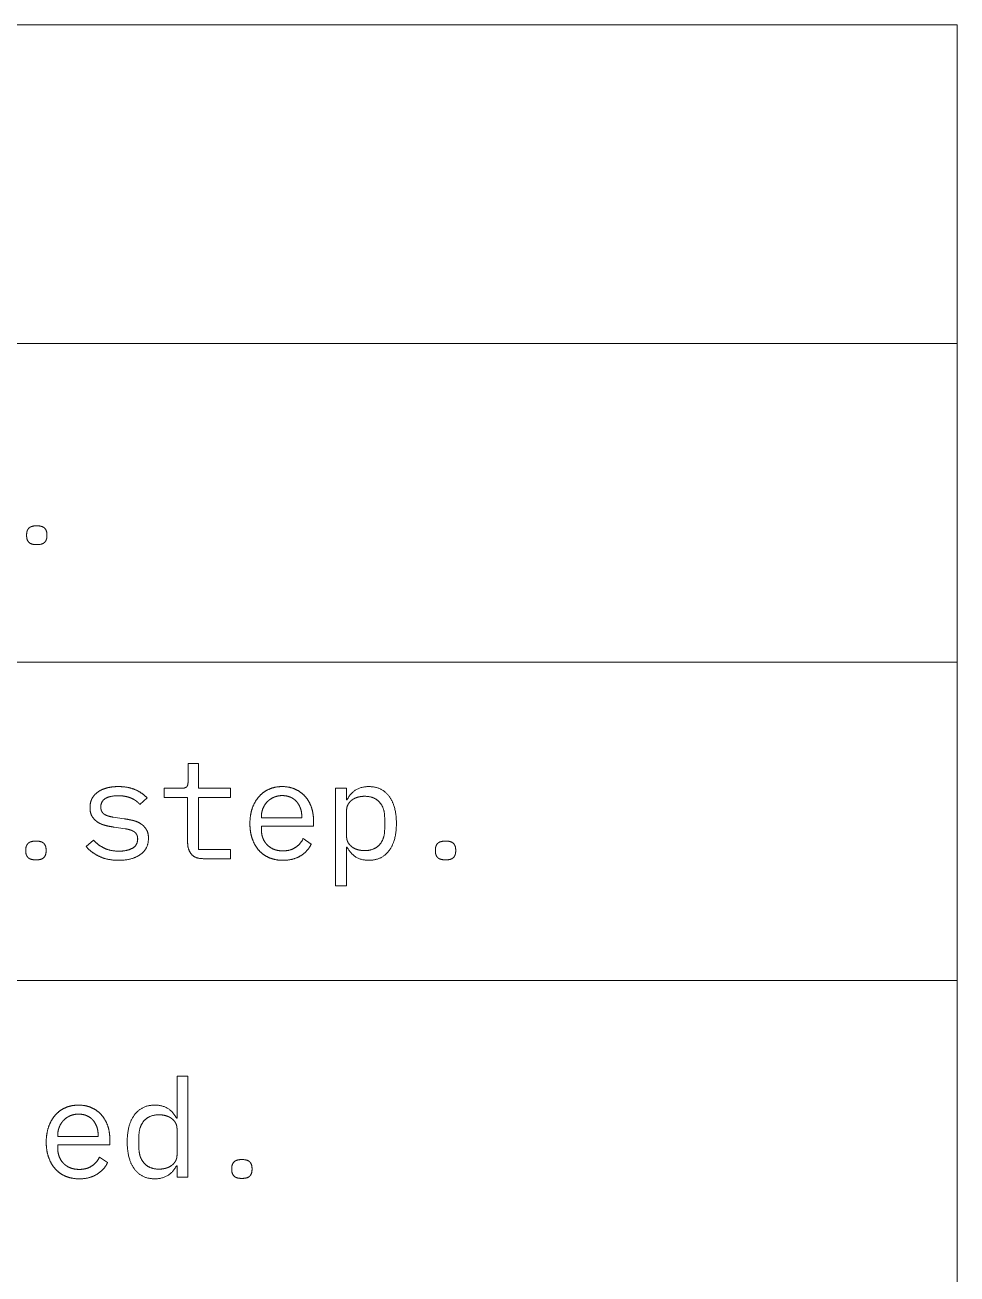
# Model space of a CAD drawing. Header units: millimetres. Extents: x 22 to 584, y 11 to 410.
# Drawn here: x 563.52 to 584, y 382.55 to 410 of the extents above; entities that cross this region are included whole.
import ezdxf

# ---------------------------------------------------------------- set-up
doc = ezdxf.new("R2010")
doc.units = ezdxf.units.MM
doc.layers.add('dims', color=7, linetype='Continuous', lineweight=5)

msp = doc.modelspace()

# ---------------------------------------------------------------- linework, layer by layer
at = {"layer": 'dims'}
for p, q in [((436.843, 410), (584, 410)), ((584, 305), (584, 410)), ((436.843, 403), (584, 403)), ((563.559, 398.813), (563.559, 398.759)), ((564.003, 398.759), (564.003, 398.813)), ((436.843, 396), (584, 396)), ((567.105, 393.772), (567.105, 393.367)), ((567.336, 393.772), (567.105, 393.772)), ((567.336, 393.226), (567.336, 393.772)), ((566.58, 393.226), (566.58, 393.022)), ((566.964, 393.226), (566.58, 393.226)), ((568.041, 393.226), (567.336, 393.226)), ((568.041, 393.022), (568.041, 393.226)), ((570.348, 393.226), (570.348, 391.078)), ((570.588, 393.226), (570.348, 393.226)), ((570.588, 392.974), (570.588, 393.226)), ((566.049, 392.866), (566.205, 393.013)), ((566.58, 393.022), (567.096, 393.022)), ((567.096, 393.022), (567.096, 392.032)), ((567.336, 393.022), (568.041, 393.022)), ((567.336, 391.882), (567.336, 393.022)), ((570.6, 392.974), (570.588, 392.974)), ((565.704, 392.554), (565.461, 392.59)), ((568.716, 392.572), (568.716, 392.593)), ((569.604, 392.572), (568.716, 392.572)), ((569.604, 392.605), (569.604, 392.572)), ((570.588, 392.173), (570.588, 392.731)), ((571.425, 392.584), (571.425, 392.32)), ((565.482, 392.371), (565.725, 392.335)), ((568.716, 392.392), (569.862, 392.392)), ((568.716, 392.32), (568.716, 392.392)), ((569.862, 392.392), (569.862, 392.506)), ((565.026, 392.086), (564.864, 391.945)), ((569.811, 391.999), (569.634, 392.119)), ((563.541, 391.885), (563.541, 391.831)), ((563.985, 391.831), (563.985, 391.885)), ((568.041, 391.882), (567.336, 391.882)), ((568.041, 391.678), (568.041, 391.882)), ((570.588, 391.93), (570.6, 391.93)), ((570.588, 391.078), (570.588, 391.93)), ((572.541, 391.885), (572.541, 391.831)), ((572.985, 391.831), (572.985, 391.885)), ((567.438, 391.678), (568.041, 391.678)), ((570.348, 391.078), (570.588, 391.078)), ((436.843, 389), (584, 389)), ((566.863, 386.898), (566.863, 385.974)), ((567.103, 386.898), (566.863, 386.898)), ((567.103, 384.678), (567.103, 386.898)), ((566.863, 385.974), (566.851, 385.974)), ((566.863, 385.731), (566.863, 385.173)), ((564.241, 385.572), (564.241, 385.593)), ((565.129, 385.572), (564.241, 385.572)), ((565.129, 385.605), (565.129, 385.572)), ((565.387, 385.392), (565.387, 385.506)), ((566.026, 385.32), (566.026, 385.584)), ((564.241, 385.392), (565.387, 385.392)), ((564.241, 385.32), (564.241, 385.392)), ((565.336, 384.999), (565.159, 385.119)), ((566.851, 384.93), (566.863, 384.93)), ((566.863, 384.93), (566.863, 384.678)), ((568.066, 384.885), (568.066, 384.831)), ((568.51, 384.831), (568.51, 384.885)), ((566.863, 384.678), (567.103, 384.678))]:
    msp.add_line(p, q, dxfattribs=at)
for points in [[(563.559, 398.813), (563.559, 398.891), (563.608, 398.942)], [(563.608, 398.942), (563.658, 398.993), (563.781, 398.993)], [(563.781, 398.993), (563.904, 398.993), (563.953, 398.942)], [(563.953, 398.942), (564.003, 398.891), (564.003, 398.813)], [(563.608, 398.63), (563.559, 398.681), (563.559, 398.759)], [(563.781, 398.579), (563.658, 398.579), (563.608, 398.63)], [(563.953, 398.63), (563.904, 398.579), (563.781, 398.579)], [(564.003, 398.759), (564.003, 398.681), (563.953, 398.63)], [(567.074, 393.257), (567.105, 393.289), (567.105, 393.367)], [(564.997, 393.002), (565.044, 393.088), (565.128, 393.146)], [(565.128, 393.146), (565.212, 393.205), (565.326, 393.234)], [(565.326, 393.234), (565.44, 393.262), (565.575, 393.262)], [(565.575, 393.262), (565.785, 393.262), (565.939, 393.196)], [(565.939, 393.196), (566.094, 393.13), (566.205, 393.013)], [(566.964, 393.226), (567.042, 393.226), (567.074, 393.257)], [(568.662, 393.041), (568.755, 393.148), (568.885, 393.205)], [(568.885, 393.205), (569.016, 393.262), (569.175, 393.262)], [(569.175, 393.262), (569.331, 393.262), (569.458, 393.205)], [(569.458, 393.205), (569.586, 393.148), (569.676, 393.048)], [(570.6, 392.974), (570.75, 393.262), (571.077, 393.262)], [(571.077, 393.262), (571.362, 393.262), (571.522, 393.049)], [(564.951, 392.8), (564.951, 392.917), (564.997, 393.002)], [(565.285, 392.998), (565.188, 392.935), (565.188, 392.815)], [(565.188, 392.815), (565.188, 392.755), (565.21, 392.714)], [(565.566, 393.061), (565.383, 393.061), (565.285, 392.998)], [(565.746, 393.043), (565.668, 393.061), (565.566, 393.061)], [(565.882, 392.996), (565.824, 393.025), (565.746, 393.043)], [(565.981, 392.933), (565.941, 392.968), (565.882, 392.996)], [(566.049, 392.866), (566.022, 392.899), (565.981, 392.933)], [(568.516, 392.785), (568.569, 392.935), (568.662, 393.041)], [(568.846, 392.929), (568.785, 392.866), (568.75, 392.78)], [(568.992, 393.028), (568.908, 392.992), (568.846, 392.929)], [(569.175, 393.064), (569.076, 393.064), (568.992, 393.028)], [(569.35, 393.031), (569.271, 393.064), (569.175, 393.064)], [(569.485, 392.936), (569.43, 392.998), (569.35, 393.031)], [(569.572, 392.791), (569.541, 392.875), (569.485, 392.936)], [(569.676, 393.048), (569.766, 392.947), (569.814, 392.809)], [(570.619, 392.867), (570.588, 392.809), (570.588, 392.731)], [(570.705, 392.966), (570.651, 392.926), (570.619, 392.867)], [(570.831, 393.028), (570.759, 393.007), (570.705, 392.966)], [(570.984, 393.049), (570.903, 393.049), (570.831, 393.028)], [(571.309, 392.921), (571.194, 393.049), (570.984, 393.049)], [(571.425, 392.584), (571.425, 392.794), (571.309, 392.921)], [(571.522, 393.049), (571.683, 392.836), (571.683, 392.452)], [(565.003, 392.596), (564.951, 392.674), (564.951, 392.8)], [(565.134, 392.471), (565.056, 392.518), (565.003, 392.596)], [(565.21, 392.714), (565.233, 392.674), (565.272, 392.65)], [(565.272, 392.65), (565.311, 392.626), (565.36, 392.612)], [(565.36, 392.612), (565.41, 392.599), (565.461, 392.59)], [(565.704, 392.554), (565.788, 392.542), (565.881, 392.521)], [(568.464, 392.449), (568.464, 392.635), (568.516, 392.785)], [(568.75, 392.78), (568.716, 392.695), (568.716, 392.593)], [(569.604, 392.605), (569.604, 392.707), (569.572, 392.791)], [(569.814, 392.809), (569.862, 392.671), (569.862, 392.506)], [(565.306, 392.404), (565.212, 392.425), (565.134, 392.471)], [(565.482, 392.371), (565.401, 392.383), (565.306, 392.404)], [(565.827, 392.312), (565.779, 392.326), (565.725, 392.335)], [(565.914, 392.275), (565.875, 392.299), (565.827, 392.312)], [(565.881, 392.521), (565.974, 392.5), (566.052, 392.454)], [(565.975, 392.21), (565.953, 392.251), (565.914, 392.275)], [(566.052, 392.454), (566.13, 392.407), (566.182, 392.329)], [(566.182, 392.329), (566.235, 392.251), (566.235, 392.125)], [(568.515, 392.117), (568.464, 392.266), (568.464, 392.449)], [(568.716, 392.32), (568.716, 392.218), (568.749, 392.131)], [(571.309, 391.983), (571.425, 392.11), (571.425, 392.32)], [(571.683, 392.452), (571.683, 392.068), (571.522, 391.855)], [(563.541, 391.885), (563.541, 391.963), (563.59, 392.014)], [(563.59, 392.014), (563.64, 392.065), (563.763, 392.065)], [(563.763, 392.065), (563.886, 392.065), (563.935, 392.014)], [(563.935, 392.014), (563.985, 391.963), (563.985, 391.885)], [(565.026, 392.086), (565.137, 391.969), (565.269, 391.906)], [(565.882, 391.908), (565.998, 391.972), (565.998, 392.11)], [(565.998, 392.11), (565.998, 392.17), (565.975, 392.21)], [(566.235, 392.125), (566.235, 391.894), (566.056, 391.768)], [(567.178, 391.777), (567.096, 391.876), (567.096, 392.032)], [(568.66, 391.862), (568.566, 391.969), (568.515, 392.117)], [(568.749, 392.131), (568.782, 392.044), (568.844, 391.981)], [(569.46, 391.921), (569.574, 391.993), (569.634, 392.119)], [(569.811, 391.999), (569.742, 391.843), (569.581, 391.743)], [(570.588, 392.173), (570.588, 392.095), (570.619, 392.036)], [(570.619, 392.036), (570.651, 391.978), (570.705, 391.938)], [(572.541, 391.885), (572.541, 391.963), (572.59, 392.014)], [(572.59, 392.014), (572.64, 392.065), (572.763, 392.065)], [(572.763, 392.065), (572.886, 392.065), (572.935, 392.014)], [(572.935, 392.014), (572.985, 391.963), (572.985, 391.885)], [(563.59, 391.702), (563.541, 391.753), (563.541, 391.831)], [(563.985, 391.831), (563.985, 391.753), (563.935, 391.702)], [(565.162, 391.725), (564.987, 391.807), (564.864, 391.945)], [(565.581, 391.642), (565.338, 391.642), (565.162, 391.725)], [(565.269, 391.906), (565.401, 391.843), (565.587, 391.843)], [(566.056, 391.768), (565.878, 391.642), (565.581, 391.642)], [(565.587, 391.843), (565.767, 391.843), (565.882, 391.908)], [(567.438, 391.678), (567.261, 391.678), (567.178, 391.777)], [(568.889, 391.699), (568.755, 391.756), (568.66, 391.862)], [(568.844, 391.981), (568.905, 391.918), (568.994, 391.883)], [(568.994, 391.883), (569.082, 391.849), (569.19, 391.849)], [(569.19, 391.849), (569.346, 391.849), (569.46, 391.921)], [(569.581, 391.743), (569.421, 391.642), (569.19, 391.642)], [(571.077, 391.642), (570.75, 391.642), (570.6, 391.93)], [(570.705, 391.938), (570.759, 391.897), (570.831, 391.876)], [(570.831, 391.876), (570.903, 391.855), (570.984, 391.855)], [(570.984, 391.855), (571.194, 391.855), (571.309, 391.983)], [(571.522, 391.855), (571.362, 391.642), (571.077, 391.642)], [(572.59, 391.702), (572.541, 391.753), (572.541, 391.831)], [(572.985, 391.831), (572.985, 391.753), (572.935, 391.702)], [(563.763, 391.651), (563.64, 391.651), (563.59, 391.702)], [(563.935, 391.702), (563.886, 391.651), (563.763, 391.651)], [(569.19, 391.642), (569.022, 391.642), (568.889, 391.699)], [(572.763, 391.651), (572.64, 391.651), (572.59, 391.702)], [(572.935, 391.702), (572.886, 391.651), (572.763, 391.651)], [(564.411, 386.205), (564.541, 386.262), (564.7, 386.262)], [(564.7, 386.262), (564.856, 386.262), (564.984, 386.205)], [(565.929, 386.049), (566.089, 386.262), (566.374, 386.262)], [(566.374, 386.262), (566.701, 386.262), (566.851, 385.974)], [(564.042, 385.785), (564.094, 385.935), (564.187, 386.041)], [(564.187, 386.041), (564.28, 386.148), (564.411, 386.205)], [(564.517, 386.028), (564.433, 385.992), (564.372, 385.929)], [(564.7, 386.064), (564.601, 386.064), (564.517, 386.028)], [(564.876, 386.031), (564.796, 386.064), (564.7, 386.064)], [(565.011, 385.936), (564.955, 385.998), (564.876, 386.031)], [(564.984, 386.205), (565.111, 386.148), (565.201, 386.048)], [(565.201, 386.048), (565.291, 385.947), (565.339, 385.809)], [(565.768, 385.452), (565.768, 385.836), (565.929, 386.049)], [(566.467, 386.049), (566.257, 386.049), (566.142, 385.921)], [(566.62, 386.028), (566.548, 386.049), (566.467, 386.049)], [(566.746, 385.966), (566.692, 386.007), (566.62, 386.028)], [(566.832, 385.867), (566.8, 385.926), (566.746, 385.966)], [(563.989, 385.449), (563.989, 385.635), (564.042, 385.785)], [(564.276, 385.78), (564.241, 385.695), (564.241, 385.593)], [(564.372, 385.929), (564.31, 385.866), (564.276, 385.78)], [(565.098, 385.791), (565.066, 385.875), (565.011, 385.936)], [(565.129, 385.605), (565.129, 385.707), (565.098, 385.791)], [(565.339, 385.809), (565.387, 385.671), (565.387, 385.506)], [(566.142, 385.921), (566.026, 385.794), (566.026, 385.584)], [(566.863, 385.731), (566.863, 385.809), (566.832, 385.867)], [(564.04, 385.117), (563.989, 385.266), (563.989, 385.449)], [(565.929, 384.855), (565.768, 385.068), (565.768, 385.452)], [(564.241, 385.32), (564.241, 385.218), (564.274, 385.131)], [(564.274, 385.131), (564.307, 385.044), (564.369, 384.981)], [(566.026, 385.32), (566.026, 385.11), (566.142, 384.983)], [(566.832, 385.036), (566.863, 385.095), (566.863, 385.173)], [(564.186, 384.862), (564.091, 384.969), (564.04, 385.117)], [(564.414, 384.699), (564.28, 384.756), (564.186, 384.862)], [(564.369, 384.981), (564.43, 384.918), (564.519, 384.883)], [(564.519, 384.883), (564.607, 384.849), (564.715, 384.849)], [(564.715, 384.849), (564.871, 384.849), (564.985, 384.921)], [(564.985, 384.921), (565.099, 384.993), (565.159, 385.119)], [(565.336, 384.999), (565.267, 384.843), (565.107, 384.743)], [(566.374, 384.642), (566.089, 384.642), (565.929, 384.855)], [(566.142, 384.983), (566.257, 384.855), (566.467, 384.855)], [(566.851, 384.93), (566.701, 384.642), (566.374, 384.642)], [(566.467, 384.855), (566.548, 384.855), (566.62, 384.876)], [(566.62, 384.876), (566.692, 384.897), (566.746, 384.938)], [(566.746, 384.938), (566.8, 384.978), (566.832, 385.036)], [(568.066, 384.885), (568.066, 384.963), (568.116, 385.014)], [(568.116, 385.014), (568.165, 385.065), (568.288, 385.065)], [(568.288, 385.065), (568.411, 385.065), (568.461, 385.014)], [(568.461, 385.014), (568.51, 384.963), (568.51, 384.885)], [(564.715, 384.642), (564.547, 384.642), (564.414, 384.699)], [(565.107, 384.743), (564.946, 384.642), (564.715, 384.642)], [(568.116, 384.702), (568.066, 384.753), (568.066, 384.831)], [(568.288, 384.651), (568.165, 384.651), (568.116, 384.702)], [(568.461, 384.702), (568.411, 384.651), (568.288, 384.651)], [(568.51, 384.831), (568.51, 384.753), (568.461, 384.702)]]:
    msp.add_open_spline(points, degree=2, dxfattribs=at)

doc.saveas('drawing.dxf')
